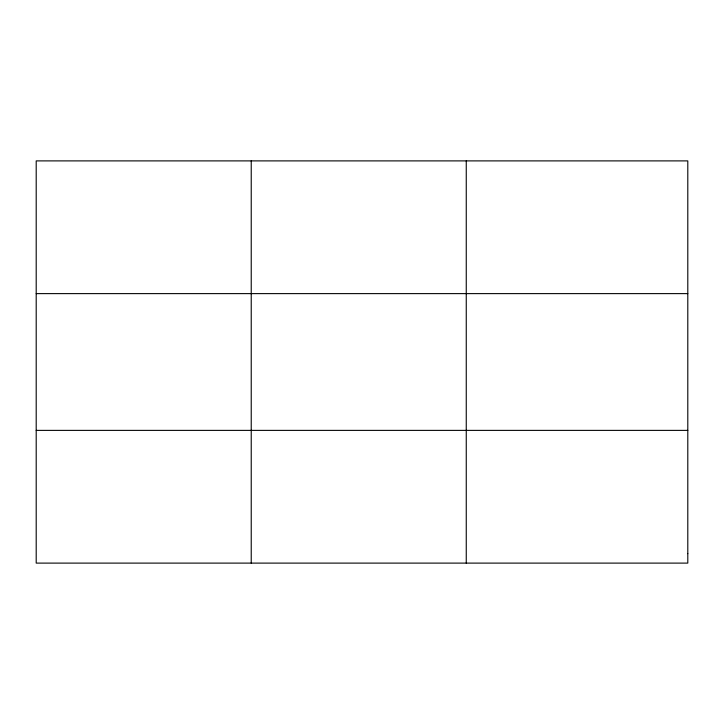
<?xml version="1.0" encoding="UTF-8"?>
<svg xmlns="http://www.w3.org/2000/svg" width="724" height="724" viewBox="0 0 724 724"><rect width="100%" height="100%" fill="white"/><g stroke="black" fill="none" stroke-linecap="round" stroke-linejoin="round"><path stroke-width="1.09" d="M251.228 160.891L251.228 563.109M466.256 160.891L466.256 563.109M36.2 293.618L687.8 293.618M36.2 430.382L687.8 430.382M687.8 553.634L687.8 563.109L36.2 563.109L36.2 160.891L687.8 160.891L687.8 553.634"/></g></svg>
